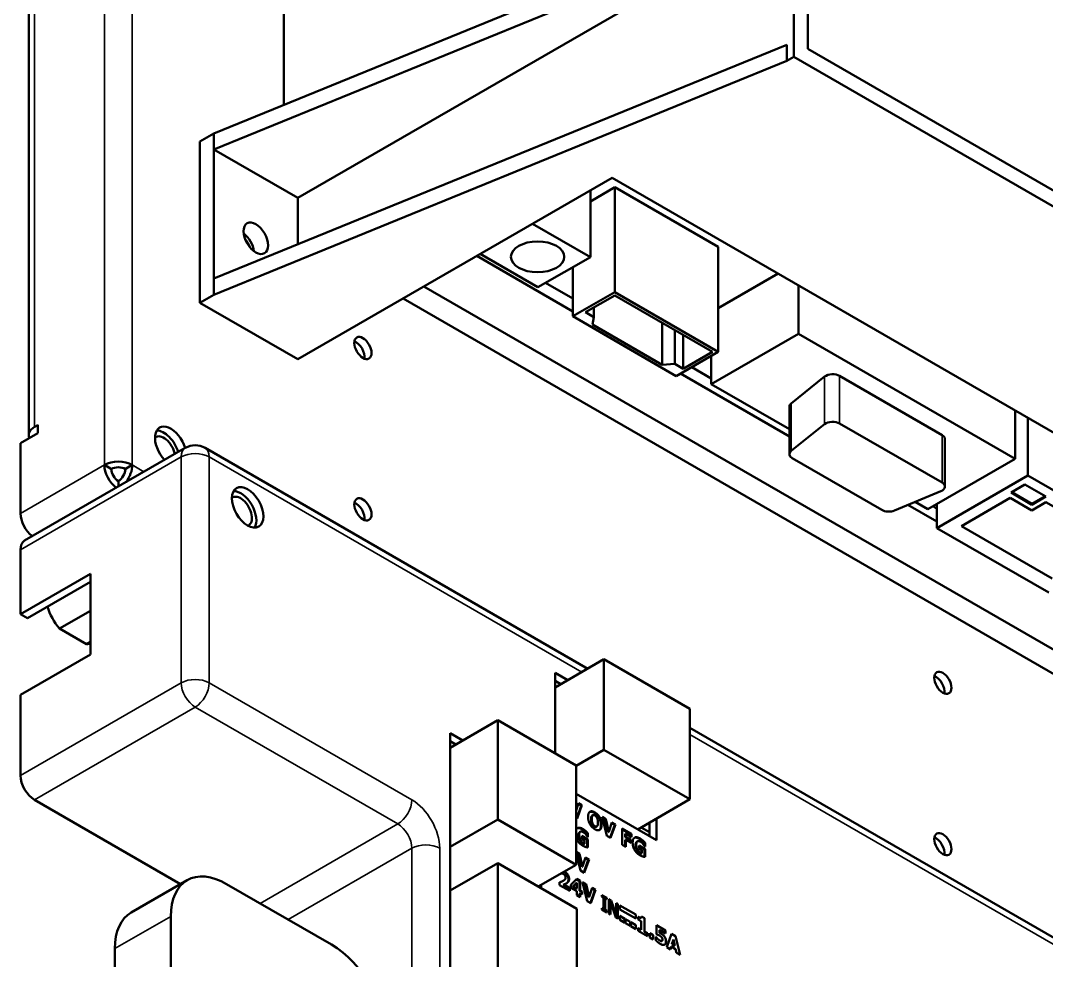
# Model space of a CAD drawing. Header units: millimetres. Extents: x 4735 to 8066, y 756 to 2595.
# Drawn here: x 6547.2 to 6651.1, y 2239.4 to 2334.5 of the extents above; entities that cross this region are included whole.
import ezdxf

# ---------------------------------------------------------------- set-up
doc = ezdxf.new("R2010")
doc.units = ezdxf.units.MM
doc.header["$LTSCALE"] = 1.8
doc.layers.add('외형선(ISO)', color=7, linetype='Continuous', lineweight=50)
doc.layers.add('좁은 외형선(ISO)', color=7, linetype='Continuous', lineweight=35)

msp = doc.modelspace()

# ---------------------------------------------------------------- linework, layer by layer
at = {"layer": '외형선(ISO)'}
for p, q in [((6625.503, 2330.831), (6625.503, 2479.025)), ((6626.917, 2476.576), (6626.917, 2331.648)), ((6573.884, 2325.962), (6573.884, 2432.893)), ((6548.076, 2413.428), (6548.076, 2292.546)), ((6566.813, 2323.075), (6624.796, 2346.753)), ((6566.813, 2321.442), (6624.796, 2345.12)), ((6624.796, 2345.12), (6575.298, 2316.543)), ((6624.796, 2332.056), (6566.813, 2308.378)), ((6624.796, 2332.056), (6624.796, 2330.423)), ((6624.796, 2330.423), (6625.503, 2330.831)), ((6747.832, 2260.204), (6625.503, 2330.831)), ((6626.917, 2331.648), (6746.875, 2262.39)), ((6624.796, 2330.423), (6566.813, 2306.745)), ((6565.399, 2322.258), (6566.813, 2323.075)), ((6566.813, 2323.075), (6566.813, 2321.442)), ((6565.399, 2305.928), (6565.399, 2322.258)), ((6575.298, 2316.543), (6566.813, 2321.442)), ((6566.813, 2321.442), (6566.813, 2308.378)), ((6575.298, 2300.213), (6607.118, 2318.584)), ((6728.034, 2248.773), (6607.118, 2318.584)), ((6604.912, 2316.198), (6607.387, 2317.627)), ((6604.912, 2310.564), (6604.912, 2317.31)), ((6607.387, 2317.627), (6617.852, 2311.585)), ((6607.387, 2307.013), (6607.387, 2317.627)), ((6575.298, 2316.543), (6575.298, 2311.843)), ((6604.912, 2310.564), (6599.07, 2313.937)), ((6617.852, 2300.97), (6617.852, 2311.585)), ((6593.413, 2310.671), (6603.144, 2305.053)), ((6593.767, 2310.875), (6599.609, 2307.502)), ((6599.609, 2307.502), (6604.912, 2310.564)), ((6603.144, 2304.563), (6603.144, 2309.544)), ((6566.813, 2308.378), (6566.813, 2306.745)), ((6600.387, 2307.951), (6603.144, 2306.359)), ((6617.852, 2305.38), (6623.921, 2308.883)), ((6588.074, 2307.589), (6703.518, 2240.938)), ((6607.387, 2307.013), (6603.144, 2304.563)), ((6617.852, 2300.97), (6607.387, 2307.013)), ((6625.984, 2302.808), (6625.984, 2307.692)), ((6566.813, 2306.745), (6565.399, 2305.928)), ((6575.298, 2300.213), (6565.399, 2305.928)), ((6701.397, 2239.713), (6585.953, 2306.364)), ((6604.417, 2304.971), (6607.387, 2306.686)), ((6607.387, 2306.686), (6617.286, 2300.97)), ((6605.266, 2304.481), (6604.417, 2304.971)), ((6605.266, 2304.481), (6605.266, 2305.461)), ((6603.144, 2304.563), (6613.609, 2298.521)), ((6605.124, 2303.747), (6605.266, 2304.481)), ((6612.195, 2299.664), (6612.195, 2303.91)), ((6612.195, 2299.664), (6605.124, 2303.747)), ((6613.468, 2299.746), (6613.468, 2303.175)), ((6625.984, 2302.808), (6617.145, 2297.704)), ((6647.904, 2290.152), (6625.984, 2302.808)), ((6614.317, 2299.256), (6614.317, 2302.685)), ((6613.609, 2298.521), (6617.852, 2300.97)), ((6617.286, 2300.97), (6614.317, 2299.256)), ((6613.468, 2299.746), (6612.195, 2299.664)), ((6614.317, 2299.256), (6613.468, 2299.746)), ((6617.145, 2297.704), (6617.145, 2300.562)), ((6614.034, 2298.766), (6625.055, 2292.403)), ((6615.165, 2299.419), (6617.145, 2298.276)), ((6617.145, 2297.704), (6625.055, 2293.138)), ((6625.244, 2295.756), (6628.62, 2298.46)), ((6630.138, 2298.531), (6640.497, 2292.551)), ((6625.055, 2295.418), (6625.055, 2290.601)), ((6647.904, 2290.152), (6647.904, 2295.036)), ((6548.662, 2293.362), (6549.015, 2293.567)), ((6549.015, 2293.567), (6549.015, 2292.75)), ((6628.62, 2293.643), (6625.244, 2290.938)), ((6640.497, 2287.733), (6630.138, 2293.714)), ((6649.177, 2288.437), (6649.177, 2294.301)), ((6549.015, 2292.75), (6547.248, 2291.729)), ((6547.248, 2284.62), (6547.248, 2291.729)), ((6640.79, 2292.142), (6640.79, 2287.325)), ((6547.662, 2281.861), (6563.925, 2291.251)), ((6565.925, 2291.251), (6604.642, 2268.898)), ((6555.733, 2289.519), (6556.44, 2289.111)), ((6557.854, 2289.111), (6558.561, 2289.519)), ((6625.348, 2290.192), (6634.398, 2284.967)), ((6639.065, 2285.049), (6647.904, 2290.152)), ((6649.177, 2288.437), (6639.985, 2283.13)), ((6660.491, 2281.905), (6649.177, 2288.437)), ((6557.147, 2287.886), (6557.147, 2287.338)), ((6647.48, 2286.723), (6648.894, 2287.539)), ((6648.894, 2287.539), (6651.015, 2286.314)), ((6635.69, 2284.907), (6640.374, 2286.857)), ((6642.459, 2283.334), (6647.409, 2286.192)), ((6647.409, 2286.192), (6649.601, 2284.926)), ((6649.601, 2285.498), (6647.48, 2286.723)), ((6649.601, 2285.579), (6647.551, 2286.763)), ((6650.945, 2286.355), (6649.601, 2285.579)), ((6651.015, 2286.314), (6649.601, 2285.498)), ((6637.054, 2285.475), (6639.985, 2283.783)), ((6637.794, 2285.783), (6639.065, 2285.049)), ((6639.56, 2285.335), (6639.985, 2285.09)), ((6639.985, 2283.13), (6639.985, 2285.579)), ((6649.601, 2284.926), (6651.015, 2285.743)), ((6649.601, 2285.498), (6649.601, 2285.579)), ((6651.015, 2285.743), (6652.005, 2285.171)), ((6639.985, 2283.13), (6651.298, 2276.598)), ((6651.652, 2278.027), (6642.459, 2283.334)), ((6547.248, 2274.414), (6547.248, 2280.946)), ((6547.248, 2274.414), (6554.319, 2278.496)), ((6554.319, 2278.496), (6554.319, 2270.331)), ((6554.319, 2277.68), (6547.955, 2274.006)), ((6551.182, 2272.959), (6554.319, 2274.77)), ((6547.955, 2274.006), (6547.248, 2274.414)), ((6553.92, 2271.378), (6551.182, 2272.959)), ((6554.319, 2271.608), (6553.92, 2271.378)), ((6554.319, 2270.331), (6547.248, 2266.249)), ((6601.341, 2266.992), (6606.291, 2269.85)), ((6606.291, 2260.705), (6606.291, 2269.85)), ((6606.291, 2269.85), (6614.988, 2264.828)), ((6601.341, 2260.329), (6601.341, 2268.494)), ((6601.341, 2268.494), (6602.642, 2267.743)), ((6601.935, 2267.335), (6601.341, 2267.678)), ((6547.248, 2258.084), (6547.248, 2266.249)), ((6614.988, 2264.828), (6614.988, 2255.683)), ((6590.735, 2260.901), (6595.543, 2263.677)), ((6595.543, 2253.634), (6595.543, 2263.677)), ((6595.543, 2263.677), (6603.463, 2259.105)), ((6590.735, 2219.913), (6590.735, 2262.371)), ((6590.735, 2262.371), (6592.007, 2261.636)), ((6614.988, 2262.925), (6781.593, 2166.735)), ((6591.3, 2261.227), (6590.735, 2261.554)), ((6603.463, 2259.072), (6606.291, 2260.705)), ((6614.988, 2255.683), (6606.291, 2260.705)), ((6603.463, 2259.105), (6603.463, 2249.062)), ((6611.594, 2251.552), (6603.463, 2256.247)), ((6563.431, 2247.108), (6548.662, 2255.634)), ((6603.463, 2254.554), (6603.704, 2255.285)), ((6603.53, 2253.752), (6603.992, 2255.037)), ((6604.063, 2255.078), (6603.577, 2253.725)), ((6603.992, 2255.037), (6603.681, 2255.216)), ((6603.704, 2255.285), (6604.063, 2255.078)), ((6604.063, 2255.078), (6603.992, 2255.037)), ((6609.713, 2252.638), (6614.988, 2255.683)), ((6605.146, 2254.056), (6605.075, 2254.015)), ((6605.171, 2254.073), (6605.1, 2254.033)), ((6590.735, 2250.858), (6595.543, 2253.634)), ((6603.463, 2249.062), (6595.543, 2253.634)), ((6603.577, 2253.725), (6603.463, 2253.791)), ((6605.56, 2252.944), (6605.489, 2252.903)), ((6606.586, 2251.988), (6606.1, 2253.901)), ((6606.1, 2253.901), (6606.468, 2253.689)), ((6606.397, 2253.648), (6606.124, 2253.806)), ((6606.468, 2253.689), (6606.397, 2253.648)), ((6606.706, 2252.363), (6606.397, 2253.648)), ((6606.468, 2253.689), (6606.776, 2252.403)), ((6606.776, 2252.403), (6607.084, 2253.334)), ((6606.91, 2251.801), (6607.372, 2253.086)), ((6607.442, 2253.127), (6606.956, 2251.774)), ((6607.372, 2253.086), (6607.061, 2253.265)), ((6607.084, 2253.334), (6607.442, 2253.127)), ((6607.442, 2253.127), (6607.372, 2253.086)), ((6610.887, 2251.96), (6610.887, 2253.316)), ((6611.594, 2253.724), (6611.594, 2251.552)), ((6603.894, 2252.394), (6603.823, 2252.353)), ((6604.051, 2251.668), (6604.051, 2251.973)), ((6604.051, 2251.973), (6604.668, 2251.617)), ((6604.598, 2251.576), (6604.051, 2251.892)), ((6604.663, 2252.243), (6604.592, 2252.203)), ((6604.592, 2251.935), (6604.592, 2252.203)), ((6604.663, 2251.86), (6604.63, 2251.878)), ((6604.663, 2252.243), (6604.663, 2251.86)), ((6606.956, 2251.774), (6606.586, 2251.988)), ((6606.776, 2252.403), (6606.706, 2252.363)), ((6608.144, 2251.089), (6608.144, 2252.722)), ((6608.144, 2252.722), (6609.09, 2252.175)), ((6609.02, 2252.134), (6608.144, 2252.64)), ((6608.497, 2252.207), (6608.426, 2252.166)), ((6608.426, 2251.858), (6608.426, 2252.166)), ((6608.497, 2251.898), (6608.426, 2251.858)), ((6609.09, 2251.864), (6608.497, 2252.207)), ((6608.497, 2252.207), (6608.497, 2251.898)), ((6608.497, 2251.898), (6609.043, 2251.583)), ((6609.09, 2252.175), (6609.02, 2252.134)), ((6609.02, 2251.905), (6609.02, 2252.134)), ((6609.09, 2252.175), (6609.09, 2251.864)), ((6610.067, 2252.842), (6610.887, 2252.368)), ((6604.324, 2251.51), (6604.051, 2251.668)), ((6604.324, 2251.188), (6604.254, 2251.147)), ((6604.324, 2251.188), (6604.324, 2251.51)), ((6604.668, 2251.617), (6604.598, 2251.576)), ((6604.598, 2250.823), (6604.598, 2251.576)), ((6604.668, 2251.617), (6604.668, 2250.812)), ((6608.497, 2250.885), (6608.144, 2251.089)), ((6608.973, 2251.542), (6608.426, 2251.858)), ((6608.497, 2251.588), (6608.426, 2251.547)), ((6608.426, 2250.926), (6608.426, 2251.547)), ((6609.043, 2251.272), (6608.497, 2251.588)), ((6608.497, 2251.588), (6608.497, 2250.885)), ((6609.043, 2251.583), (6608.973, 2251.542)), ((6608.973, 2251.313), (6608.973, 2251.542)), ((6609.043, 2251.583), (6609.043, 2251.272)), ((6609.679, 2251.429), (6609.609, 2251.388)), ((6609.836, 2250.703), (6609.836, 2251.009)), ((6609.836, 2251.009), (6610.454, 2250.652)), ((6610.383, 2250.611), (6609.836, 2250.927)), ((6610.448, 2251.279), (6610.378, 2251.238)), ((6610.378, 2250.97), (6610.378, 2251.238)), ((6610.448, 2250.895), (6610.416, 2250.913)), ((6610.448, 2251.279), (6610.448, 2250.895)), ((6603.463, 2250.36), (6603.803, 2250.163)), ((6603.732, 2250.123), (6603.463, 2250.278)), ((6603.921, 2248.462), (6603.463, 2250.268)), ((6603.803, 2250.163), (6603.732, 2250.123)), ((6604.041, 2248.837), (6603.732, 2250.123)), ((6603.803, 2250.163), (6604.111, 2248.878)), ((6604.111, 2248.878), (6604.418, 2249.808)), ((6604.418, 2249.808), (6604.777, 2249.601)), ((6610.11, 2250.545), (6609.836, 2250.703)), ((6610.11, 2250.223), (6610.039, 2250.182)), ((6610.11, 2250.223), (6610.11, 2250.545)), ((6610.454, 2250.652), (6610.383, 2250.611)), ((6610.383, 2249.858), (6610.383, 2250.611)), ((6610.454, 2250.652), (6610.454, 2249.847)), ((6590.735, 2246.449), (6595.543, 2249.225)), ((6595.543, 2249.225), (6603.533, 2244.612)), ((6595.543, 2222.852), (6595.543, 2249.225)), ((6599.644, 2246.857), (6603.463, 2249.062)), ((6604.111, 2248.878), (6604.041, 2248.837)), ((6604.245, 2248.275), (6604.706, 2249.56)), ((6604.777, 2249.601), (6604.291, 2248.249)), ((6604.706, 2249.56), (6604.396, 2249.74)), ((6604.777, 2249.601), (6604.706, 2249.56)), ((6604.291, 2248.249), (6603.921, 2248.462)), ((6558.45, 2244.232), (6564.107, 2247.498)), ((6568.107, 2247.102), (6578.714, 2240.978)), ((6599.927, 2247.02), (6599.927, 2246.694)), ((6601.785, 2247.007), (6601.785, 2247.273)), ((6602.824, 2246.407), (6601.785, 2247.007)), ((6602.163, 2247.435), (6602.092, 2247.394)), ((6602.225, 2247.061), (6602.154, 2247.02)), ((6602.754, 2246.674), (6602.154, 2247.02)), ((6602.225, 2247.061), (6602.824, 2246.715)), ((6602.824, 2246.715), (6602.754, 2246.674)), ((6602.824, 2246.715), (6602.824, 2246.407)), ((6602.923, 2247.035), (6603.535, 2247.63)), ((6602.923, 2246.731), (6602.923, 2247.035)), ((6603.546, 2246.371), (6602.923, 2246.731)), ((6603.476, 2247.18), (6603.117, 2246.831)), ((6603.188, 2246.872), (6603.117, 2246.831)), ((6603.117, 2246.831), (6603.476, 2246.624)), ((6603.546, 2247.221), (6603.188, 2246.872)), ((6603.188, 2246.872), (6603.546, 2246.665)), ((6603.546, 2247.221), (6603.476, 2247.18)), ((6603.818, 2247.384), (6603.482, 2247.578)), ((6603.535, 2247.63), (6603.889, 2247.425)), ((6603.546, 2246.665), (6603.546, 2247.221)), ((6603.889, 2247.425), (6603.818, 2247.384)), ((6603.818, 2246.426), (6603.818, 2247.384)), ((6603.889, 2247.425), (6603.889, 2246.467)), ((6604.59, 2245.387), (6604.104, 2247.301)), ((6604.104, 2247.301), (6604.472, 2247.088)), ((6604.402, 2247.047), (6604.129, 2247.205)), ((6604.472, 2247.088), (6604.402, 2247.047)), ((6604.71, 2245.762), (6604.402, 2247.047)), ((6604.472, 2247.088), (6604.781, 2245.803)), ((6604.781, 2245.803), (6605.088, 2246.733)), ((6605.088, 2246.733), (6605.446, 2246.526)), ((6602.754, 2246.448), (6602.754, 2246.674)), ((6603.546, 2246.665), (6603.476, 2246.624)), ((6603.546, 2245.986), (6603.546, 2246.371)), ((6603.889, 2245.788), (6603.546, 2245.986)), ((6603.889, 2246.467), (6603.818, 2246.426)), ((6604.01, 2246.316), (6603.818, 2246.426)), ((6603.889, 2246.173), (6603.818, 2246.132)), ((6603.818, 2245.829), (6603.818, 2246.132)), ((6603.889, 2246.467), (6604.08, 2246.357)), ((6604.08, 2246.063), (6603.889, 2246.173)), ((6603.889, 2246.173), (6603.889, 2245.788)), ((6604.08, 2246.357), (6604.01, 2246.316)), ((6604.01, 2246.104), (6604.01, 2246.316)), ((6604.08, 2246.357), (6604.08, 2246.063)), ((6604.781, 2245.803), (6604.71, 2245.762)), ((6604.914, 2245.2), (6605.376, 2246.485)), ((6605.446, 2246.526), (6604.96, 2245.173)), ((6605.376, 2246.485), (6605.065, 2246.664)), ((6605.446, 2246.526), (6605.376, 2246.485)), ((6606.081, 2245.846), (6606.081, 2245.996)), ((6606.081, 2245.996), (6606.574, 2245.712)), ((6606.503, 2245.671), (6606.081, 2245.915)), ((6606.242, 2245.753), (6606.081, 2245.846)), ((6606.242, 2244.583), (6606.242, 2245.753)), ((6606.412, 2245.655), (6606.341, 2245.614)), ((6606.574, 2245.562), (6606.412, 2245.655)), ((6606.412, 2245.655), (6606.412, 2244.486)), ((6606.574, 2245.712), (6606.503, 2245.671)), ((6606.503, 2245.603), (6606.503, 2245.671)), ((6606.574, 2245.712), (6606.574, 2245.562)), ((6603.533, 2244.612), (6603.533, 2218.239)), ((6604.96, 2245.173), (6604.59, 2245.387)), ((6606.081, 2244.527), (6606.081, 2244.677)), ((6606.081, 2244.677), (6606.242, 2244.583)), ((6606.341, 2244.445), (6606.341, 2245.614)), ((6606.783, 2244.121), (6606.783, 2245.591)), ((6606.783, 2245.591), (6607.023, 2245.452)), ((6606.953, 2245.411), (6606.783, 2245.509)), ((6606.941, 2245.297), (6606.87, 2245.257)), ((6606.87, 2244.071), (6606.87, 2245.257)), ((6607.504, 2243.705), (6606.941, 2245.297)), ((6606.941, 2245.297), (6606.941, 2244.03)), ((6607.023, 2245.452), (6606.953, 2245.411)), ((6607.465, 2243.952), (6606.953, 2245.411)), ((6607.023, 2245.452), (6607.536, 2243.993)), ((6607.536, 2243.993), (6607.536, 2245.156)), ((6607.536, 2245.156), (6607.694, 2245.065)), ((6607.623, 2245.024), (6607.536, 2245.075)), ((6607.694, 2245.065), (6607.623, 2245.024)), ((6607.623, 2243.636), (6607.623, 2245.024)), ((6607.694, 2245.065), (6607.694, 2243.595)), ((6607.89, 2244.543), (6607.89, 2244.951)), ((6607.89, 2244.951), (6609.517, 2244.013)), ((6609.51, 2244.008), (6607.89, 2244.943)), ((6562.45, 2225.057), (6562.45, 2243.836)), ((6606.172, 2244.543), (6606.081, 2244.595)), ((6606.574, 2244.242), (6606.081, 2244.527)), ((6606.242, 2244.583), (6606.172, 2244.543)), ((6606.412, 2244.486), (6606.341, 2244.445)), ((6606.503, 2244.351), (6606.341, 2244.445)), ((6606.412, 2244.486), (6606.574, 2244.392)), ((6606.574, 2244.392), (6606.503, 2244.351)), ((6606.503, 2244.283), (6606.503, 2244.351)), ((6606.574, 2244.392), (6606.574, 2244.242)), ((6606.941, 2244.03), (6606.783, 2244.121)), ((6607.536, 2243.993), (6607.465, 2243.952)), ((6607.694, 2243.595), (6607.504, 2243.705)), ((6609.517, 2243.604), (6607.89, 2244.543)), ((6607.89, 2243.482), (6607.89, 2243.89)), ((6607.89, 2243.89), (6608.385, 2243.604)), ((6608.378, 2243.6), (6607.89, 2243.882)), ((6608.385, 2243.604), (6608.378, 2243.6)), ((6608.378, 2243.2), (6608.378, 2243.6)), ((6608.385, 2243.604), (6608.385, 2243.196)), ((6609.517, 2244.013), (6609.51, 2244.008)), ((6609.51, 2243.608), (6609.51, 2244.008)), ((6609.517, 2244.013), (6609.517, 2243.604)), ((6609.759, 2243.522), (6609.759, 2243.788)), ((6609.993, 2243.694), (6609.986, 2243.69)), ((6610.041, 2243.706), (6610.034, 2243.702)), ((6610.092, 2243.818), (6610.402, 2243.639)), ((6610.395, 2243.635), (6610.092, 2243.81)), ((6610.402, 2243.639), (6610.395, 2243.635)), ((6610.395, 2242.283), (6610.395, 2243.635)), ((6610.402, 2243.639), (6610.402, 2242.287)), ((6608.385, 2243.196), (6607.89, 2243.482)), ((6608.456, 2243.155), (6608.456, 2243.563)), ((6608.456, 2243.563), (6608.951, 2243.278)), ((6608.944, 2243.274), (6608.456, 2243.555)), ((6608.951, 2242.869), (6608.456, 2243.155)), ((6608.951, 2243.278), (6608.944, 2243.274)), ((6608.944, 2242.874), (6608.944, 2243.274)), ((6608.951, 2243.278), (6608.951, 2242.869)), ((6609.022, 2242.829), (6609.022, 2243.237)), ((6609.022, 2243.237), (6609.517, 2242.951)), ((6609.51, 2242.947), (6609.022, 2243.229)), ((6609.517, 2242.543), (6609.022, 2242.829)), ((6609.517, 2242.951), (6609.51, 2242.947)), ((6609.51, 2242.547), (6609.51, 2242.947)), ((6609.517, 2242.951), (6609.517, 2242.543)), ((6610.057, 2243.35), (6609.759, 2243.522)), ((6609.759, 2242.373), (6609.759, 2242.658)), ((6609.759, 2242.658), (6610.057, 2242.486)), ((6610.05, 2242.482), (6609.759, 2242.65)), ((6610.057, 2242.486), (6610.057, 2243.35)), ((6611.594, 2242.03), (6611.594, 2242.947)), ((6611.594, 2242.947), (6612.531, 2242.406)), ((6612.524, 2242.402), (6611.594, 2242.939)), ((6610.693, 2241.834), (6609.759, 2242.373)), ((6610.057, 2242.486), (6610.05, 2242.482)), ((6610.402, 2242.287), (6610.395, 2242.283)), ((6610.686, 2242.115), (6610.395, 2242.283)), ((6610.402, 2242.287), (6610.693, 2242.119)), ((6610.693, 2242.119), (6610.686, 2242.115)), ((6610.686, 2241.838), (6610.686, 2242.115)), ((6610.693, 2242.119), (6610.693, 2241.834)), ((6610.947, 2241.687), (6610.947, 2242.119)), ((6610.947, 2242.119), (6611.283, 2241.925)), ((6611.276, 2241.921), (6610.947, 2242.111)), ((6611.283, 2241.493), (6610.947, 2241.687)), ((6611.283, 2241.925), (6611.276, 2241.921)), ((6611.276, 2241.498), (6611.276, 2241.921)), ((6611.283, 2241.925), (6611.283, 2241.493)), ((6611.533, 2241.414), (6611.533, 2241.77)), ((6611.533, 2241.77), (6611.565, 2241.751)), ((6611.558, 2241.747), (6611.533, 2241.762)), ((6611.565, 2241.751), (6611.558, 2241.747)), ((6611.625, 2242.012), (6611.594, 2242.03)), ((6611.93, 2242.445), (6611.922, 2242.441)), ((6611.922, 2242.17), (6611.922, 2242.441)), ((6611.93, 2242.174), (6611.922, 2242.17)), ((6612.531, 2242.098), (6611.93, 2242.445)), ((6611.93, 2242.445), (6611.93, 2242.174)), ((6612.401, 2241.81), (6612.394, 2241.806)), ((6612.531, 2242.406), (6612.524, 2242.402)), ((6612.524, 2242.102), (6612.524, 2242.402)), ((6612.531, 2242.406), (6612.531, 2242.098)), ((6612.653, 2240.703), (6613.131, 2242.06)), ((6613.511, 2241.832), (6613.128, 2242.053)), ((6613.131, 2242.06), (6613.518, 2241.836)), ((6613.518, 2241.836), (6613.511, 2241.832)), ((6613.986, 2239.933), (6613.511, 2241.832)), ((6613.518, 2241.836), (6613.996, 2239.927)), ((6556.793, 2240.57), (6556.793, 2221.791)), ((6612.153, 2241.347), (6612.146, 2241.343)), ((6613.008, 2240.498), (6612.653, 2240.703)), ((6613.003, 2240.5), (6613.09, 2240.775)), ((6613.097, 2240.779), (6613.008, 2240.498)), ((6613.097, 2240.779), (6613.09, 2240.775)), ((6613.542, 2240.523), (6613.097, 2240.779)), ((6613.313, 2241.483), (6613.167, 2241.028)), ((6613.174, 2241.032), (6613.167, 2241.028)), ((6613.167, 2241.028), (6613.457, 2240.86)), ((6613.32, 2241.487), (6613.174, 2241.032)), ((6613.174, 2241.032), (6613.464, 2240.864)), ((6613.32, 2241.487), (6613.313, 2241.483)), ((6613.464, 2240.864), (6613.32, 2241.487)), ((6613.464, 2240.864), (6613.457, 2240.86)), ((6613.63, 2240.138), (6613.542, 2240.523)), ((6613.996, 2239.927), (6613.63, 2240.138))]:
    msp.add_line(p, q, dxfattribs=at)
msp.add_arc((6564.925, 2289.519), 2, 60, 120, dxfattribs=at)
for centre, major_axis in [((6571.056, 2312.46), (0.875, -1.516)), ((6599.573, 2310.585), (2.7, 0)), ((6581.896, 2301.358), (0.615, -1.065)), ((6570.228, 2285.232), (1.125, -1.949)), ((6581.896, 2285.028), (0.615, -1.065)), ((6640.586, 2267.474), (0.615, -1.065)), ((6640.586, 2251.144), (0.615, -1.065))]:
    msp.add_ellipse(centre, major_axis=major_axis, ratio=0.5773503, dxfattribs=at)
for centre, major_axis, start_param, end_param in [((6569.642, 2311.644), (-0.875, 1.516), 4.0825494, 5.3422285), ((6569.642, 2311.644), (0.615, -1.065), 1.1870203, 1.9545723), ((6581.189, 2300.95), (-0.615, 1.065), 3.7543402, 5.6704377), ((6629.431, 2298.123), (1, 0), 0.7853982, 2.5171282), ((6626.055, 2295.418), (-1, 0), 5.6587209, 6.2831853), ((6562.45, 2291.356), (-1.125, 1.949), 4.3353276, 8.231043), ((6629.431, 2293.305), (-1, 0), 3.9269908, 5.6587209), ((6550.076, 2292.546), (-2, 0), 5.4977871, 6.5449847), ((6561.743, 2290.948), (-0.811, 1.404), 4.1759722, 6.3781744), ((6561.743, 2290.948), (-1.125, 1.949), 4.3353276, 5.963498), ((6639.79, 2292.142), (1, 0), 0, 0.7853982), ((6626.055, 2290.601), (-1, 0), 5.6587209, 7.0685835), ((6557.147, 2288.703), (-2, 0), 3.9269908, 5.4977871), ((6557.147, 2288.703), (1, -1.732), 3.9269908, 5.3446748), ((6557.147, 2288.703), (-1, 0), 3.9269908, 5.4977871), ((6557.147, 2288.703), (1, 1.732), 4.5082236, 5.4977871), ((6557.147, 2288.703), (0.5, -0.866), 3.9269908, 5.4977871), ((6557.147, 2288.703), (-0.5, -0.866), 0.7853982, 2.3561945), ((6639.79, 2287.325), (1, 0), 5.3368534, 7.0685835), ((6569.521, 2284.824), (-0.811, 1.404), 3.0466036, 6.3781744), ((6569.521, 2284.824), (1.125, -1.949), 0.3196873, 2.8219054), ((6581.189, 2284.62), (-0.615, 1.065), 3.7543402, 5.6704377), ((6548.662, 2283.804), (1, -1.732), 3.9269908, 5.3446748), ((6635.105, 2285.376), (1, 0), 3.9269908, 5.3368534), ((6548.662, 2280.129), (-1, 1.732), 0, 0.7853982), ((6552.551, 2275.026), (-2, 3.464), 1.2094292, 1.850834), ((6552.551, 2275.026), (2, -3.464), 6.0031477, 6.1729187), ((6639.879, 2267.065), (-0.615, 1.065), 3.7543402, 5.6704377), ((6548.662, 2257.267), (1, -1.732), 3.9269908, 5.4977871), ((6639.879, 2250.735), (-0.615, 1.065), 3.7543402, 5.6704377), ((6568.107, 2240.57), (-4, 6.928), 5.4977871, 7.0685835), ((6562.45, 2237.304), (-4, 6.928), 0, 0.7853982), ((6578.714, 2234.446), (4, -6.928), 0.7853982, 2.3561945)]:
    msp.add_ellipse(centre, major_axis=major_axis, ratio=0.5773503, start_param=start_param, end_param=end_param, dxfattribs=at)
for points in [[(6604.681, 2253.904), (6604.681, 2254.297), (6605.046, 2254.544), (6605.366, 2254.36)], [(6605.295, 2254.319), (6605.02, 2254.478), (6604.847, 2254.409)], [(6605.075, 2254.015), (6605.031, 2253.976), (6604.977, 2253.797), (6604.977, 2253.651)], [(6605.146, 2254.056), (6605.102, 2254.017), (6605.048, 2253.838), (6605.048, 2253.692)], [(6605.1, 2254.033), (6605.088, 2254.025), (6605.075, 2254.015)], [(6605.367, 2254.051), (6605.301, 2254.089), (6605.195, 2254.096), (6605.146, 2254.056)], [(6605.98, 2253.072), (6605.98, 2253.468), (6605.613, 2254.135), (6605.295, 2254.319)], [(6605.366, 2254.36), (6605.684, 2254.176), (6606.051, 2253.509), (6606.051, 2253.113)], [(6605.588, 2253.797), (6605.543, 2253.891), (6605.429, 2254.015), (6605.367, 2254.051)], [(6605.366, 2252.658), (6605.046, 2252.843), (6604.681, 2253.512), (6604.681, 2253.904)], [(6604.977, 2253.651), (6604.977, 2253.501), (6605.029, 2253.272), (6605.074, 2253.179)], [(6605.048, 2253.692), (6605.048, 2253.541), (6605.1, 2253.313), (6605.144, 2253.22)], [(6605.074, 2253.179), (6605.118, 2253.086), (6605.234, 2252.961), (6605.296, 2252.925)], [(6605.144, 2253.22), (6605.189, 2253.127), (6605.305, 2253.001), (6605.367, 2252.966)], [(6606.051, 2253.113), (6606.051, 2252.716), (6605.684, 2252.474), (6605.366, 2252.658)], [(6605.367, 2252.966), (6605.43, 2252.929), (6605.547, 2252.924), (6605.589, 2252.966)], [(6605.684, 2253.325), (6605.684, 2253.472), (6605.633, 2253.707), (6605.588, 2253.797)], [(6605.589, 2252.966), (6605.635, 2253.011), (6605.684, 2253.172), (6605.684, 2253.325)], [(6605.816, 2252.568), (6605.98, 2252.697), (6605.98, 2253.072)], [(6604.074, 2252.646), (6603.763, 2252.825), (6603.572, 2252.747)], [(6603.701, 2252.021), (6603.701, 2252.154), (6603.767, 2252.319), (6603.823, 2252.353)], [(6604.164, 2251.195), (6603.95, 2251.319), (6603.701, 2251.735), (6603.701, 2252.021)], [(6603.894, 2252.394), (6603.837, 2252.36), (6603.772, 2252.195), (6603.772, 2252.061)], [(6603.772, 2252.061), (6603.772, 2251.776), (6604.021, 2251.359), (6604.235, 2251.236)], [(6604.193, 2252.355), (6604.102, 2252.407), (6603.952, 2252.427), (6603.894, 2252.394)], [(6604.592, 2252.203), (6604.474, 2252.337), (6604.251, 2252.543), (6604.074, 2252.646)], [(6604.145, 2252.687), (6604.322, 2252.584), (6604.544, 2252.378), (6604.663, 2252.243)], [(6604.463, 2252.112), (6604.41, 2252.179), (6604.271, 2252.31), (6604.193, 2252.355)], [(6604.63, 2251.878), (6604.605, 2251.915), (6604.509, 2252.057), (6604.463, 2252.112)], [(6604.668, 2250.812), (6604.575, 2250.822), (6604.279, 2250.91), (6604.134, 2250.993)], [(6604.254, 2251.147), (6604.234, 2251.157), (6604.184, 2251.184), (6604.164, 2251.195)], [(6604.235, 2251.236), (6604.255, 2251.224), (6604.305, 2251.198), (6604.324, 2251.188)], [(6609.191, 2251.302), (6609.191, 2251.685), (6609.586, 2251.92), (6609.93, 2251.722)], [(6609.92, 2250.029), (6609.586, 2250.221), (6609.191, 2250.894), (6609.191, 2251.302)], [(6609.86, 2251.681), (6609.549, 2251.86), (6609.358, 2251.782)], [(6609.487, 2251.056), (6609.487, 2251.189), (6609.552, 2251.354), (6609.609, 2251.388)], [(6609.95, 2250.23), (6609.736, 2250.354), (6609.487, 2250.77), (6609.487, 2251.056)], [(6609.679, 2251.429), (6609.623, 2251.395), (6609.558, 2251.23), (6609.558, 2251.097)], [(6609.558, 2251.097), (6609.558, 2250.811), (6609.806, 2250.395), (6610.021, 2250.271)], [(6609.978, 2251.39), (6609.888, 2251.442), (6609.738, 2251.462), (6609.679, 2251.429)], [(6610.378, 2251.238), (6610.26, 2251.372), (6610.037, 2251.578), (6609.86, 2251.681)], [(6609.93, 2251.722), (6610.108, 2251.619), (6610.33, 2251.413), (6610.448, 2251.279)], [(6610.249, 2251.148), (6610.196, 2251.214), (6610.056, 2251.345), (6609.978, 2251.39)], [(6610.416, 2250.913), (6610.391, 2250.95), (6610.295, 2251.092), (6610.249, 2251.148)], [(6610.454, 2249.847), (6610.361, 2249.857), (6610.064, 2249.945), (6609.92, 2250.029)], [(6610.039, 2250.182), (6610.02, 2250.192), (6609.97, 2250.219), (6609.95, 2250.23)], [(6610.021, 2250.271), (6610.04, 2250.26), (6610.091, 2250.233), (6610.11, 2250.223)], [(6601.981, 2248.192), (6601.969, 2248.193), (6601.957, 2248.193)], [(6602.18, 2248.131), (6602.126, 2248.162), (6602.03, 2248.187), (6601.981, 2248.192)], [(6602.404, 2247.767), (6602.404, 2247.88), (6602.286, 2248.07), (6602.18, 2248.131)], [(6602.207, 2247.462), (6602.311, 2247.528), (6602.404, 2247.666), (6602.404, 2247.767)], [(6601.785, 2247.273), (6601.917, 2247.319), (6602.127, 2247.411), (6602.207, 2247.462)], [(6602.508, 2247.18), (6602.422, 2247.131), (6602.26, 2247.072), (6602.225, 2247.061)], [(6602.762, 2247.614), (6602.762, 2247.469), (6602.644, 2247.26), (6602.508, 2247.18)], [(6609.759, 2243.788), (6609.824, 2243.75), (6609.954, 2243.695), (6609.993, 2243.694)], [(6610.034, 2243.702), (6610.014, 2243.69), (6609.986, 2243.69)], [(6609.993, 2243.694), (6610.037, 2243.695), (6610.088, 2243.754), (6610.092, 2243.818)], [(6611.706, 2241.576), (6611.652, 2241.631), (6611.586, 2241.714), (6611.558, 2241.747)], [(6611.565, 2241.751), (6611.593, 2241.718), (6611.659, 2241.635), (6611.713, 2241.58)], [(6611.904, 2241.896), (6611.826, 2241.941), (6611.679, 2241.997), (6611.625, 2242.012)], [(6611.924, 2241.397), (6611.861, 2241.434), (6611.756, 2241.524), (6611.706, 2241.576)], [(6611.713, 2241.58), (6611.763, 2241.528), (6611.868, 2241.438), (6611.931, 2241.401)], [(6612.139, 2241.702), (6612.091, 2241.767), (6611.954, 2241.867), (6611.904, 2241.896)], [(6612.052, 2242.1), (6612.03, 2242.113), (6611.951, 2242.156), (6611.922, 2242.17)], [(6611.93, 2242.174), (6611.958, 2242.16), (6612.037, 2242.117), (6612.059, 2242.104)], [(6612.394, 2241.806), (6612.326, 2241.894), (6612.154, 2242.041), (6612.052, 2242.1)], [(6612.059, 2242.104), (6612.161, 2242.045), (6612.333, 2241.898), (6612.401, 2241.81)], [(6612.214, 2241.493), (6612.214, 2241.552), (6612.173, 2241.658), (6612.139, 2241.702)], [(6612.563, 2241.299), (6612.563, 2241.445), (6612.474, 2241.699), (6612.394, 2241.806)], [(6612.401, 2241.81), (6612.481, 2241.703), (6612.57, 2241.449), (6612.57, 2241.304)], [(6611.993, 2241.049), (6611.834, 2241.142), (6611.608, 2241.333), (6611.533, 2241.414)], [(6612.146, 2241.343), (6612.107, 2241.323), (6611.979, 2241.366), (6611.924, 2241.397)], [(6611.931, 2241.401), (6611.986, 2241.37), (6612.114, 2241.327), (6612.153, 2241.347)], [(6612.42, 2240.967), (6612.346, 2240.932), (6612.142, 2240.963), (6611.993, 2241.049)], [(6612.153, 2241.347), (6612.182, 2241.364), (6612.214, 2241.426), (6612.214, 2241.493)], [(6612.57, 2241.304), (6612.57, 2241.175), (6612.495, 2241.002), (6612.42, 2240.967)]]:
    msp.add_open_spline(points, degree=2, dxfattribs=at)
for points, knots in [([(6605.296, 2252.925), (6605.359, 2252.889), (6605.457, 2252.884), (6605.489, 2252.903)], [0, 0, 0, 1, 1.6790123, 1.6790123, 1.6790123]), ([(6603.463, 2252.602), (6603.512, 2252.713), (6603.801, 2252.885), (6604.145, 2252.687)], [0.5378614, 0.5378614, 0.5378614, 1, 2, 2, 2]), ([(6604.134, 2250.993), (6603.801, 2251.186), (6603.512, 2251.678), (6603.463, 2251.849)], [0, 0, 0, 1, 1.4621386, 1.4621386, 1.4621386]), ([(6602.692, 2247.573), (6602.692, 2247.807), (6602.442, 2248.202), (6602.215, 2248.341)], [0, 0, 0, 1, 1.9311869, 1.9311869, 1.9311869]), ([(6602.285, 2248.382), (6602.512, 2248.243), (6602.762, 2247.848), (6602.762, 2247.614)], [0.0688131, 0.0688131, 0.0688131, 1, 2, 2, 2]), ([(6602.092, 2247.394), (6602.029, 2247.358), (6601.875, 2247.291), (6601.785, 2247.257)], [0.2666667, 0.2666667, 0.2666667, 1, 1.7241286, 1.7241286, 1.7241286]), ([(6602.47, 2247.159), (6602.581, 2247.232), (6602.692, 2247.429), (6602.692, 2247.573)], [0.1235189, 0.1235189, 0.1235189, 1, 2, 2, 2]), ([(6609.986, 2243.69), (6609.947, 2243.691), (6609.821, 2243.745), (6609.759, 2243.78)], [0, 0, 0, 1, 1.9458643, 1.9458643, 1.9458643]), ([(6612.432, 2240.973), (6612.493, 2241.009), (6612.563, 2241.171), (6612.563, 2241.299)], [0.1341685, 0.1341685, 0.1341685, 1, 2, 2, 2])]:
    msp.add_open_spline(points, degree=2, knots=knots, dxfattribs=at)
at = {"layer": '좁은 외형선(ISO)'}
for p, q in [((6555.733, 2289.519), (6555.733, 2474.047)), ((6558.561, 2474.047), (6558.561, 2289.519)), ((6548.662, 2413.767), (6548.662, 2293.362)), ((6628.62, 2298.46), (6628.62, 2293.643)), ((6630.138, 2298.531), (6630.138, 2293.714)), ((6625.244, 2295.756), (6625.244, 2290.938)), ((6640.497, 2292.551), (6640.497, 2287.733)), ((6547.248, 2280.946), (6563.511, 2290.336)), ((6563.511, 2290.336), (6563.511, 2267.474)), ((6566.339, 2290.336), (6604.056, 2268.56)), ((6566.339, 2267.474), (6566.339, 2290.336)), ((6547.248, 2284.62), (6555.733, 2289.519)), ((6558.561, 2289.519), (6559.743, 2288.837)), ((6563.511, 2267.474), (6547.248, 2258.084)), ((6586.845, 2255.634), (6566.339, 2267.474)), ((6548.662, 2255.634), (6564.925, 2265.024)), ((6564.925, 2265.024), (6585.431, 2253.185)), ((6614.988, 2262.248), (6782.007, 2165.82)), ((6605.366, 2254.36), (6605.295, 2254.319)), ((6585.431, 2253.185), (6571.501, 2245.142)), ((6605.048, 2253.692), (6604.977, 2253.651)), ((6605.144, 2253.22), (6605.074, 2253.179)), ((6605.367, 2252.966), (6605.296, 2252.925)), ((6606.051, 2253.113), (6605.98, 2253.072)), ((6603.772, 2252.061), (6603.701, 2252.021)), ((6604.145, 2252.687), (6604.074, 2252.646)), ((6604.235, 2251.236), (6604.164, 2251.195)), ((6609.558, 2251.097), (6609.487, 2251.056)), ((6609.93, 2251.722), (6609.86, 2251.681)), ((6574.33, 2243.51), (6586.845, 2250.735)), ((6586.845, 2250.735), (6586.845, 2192.764)), ((6589.674, 2192.764), (6589.674, 2250.735)), ((6610.021, 2250.271), (6609.95, 2250.23)), ((6602.762, 2247.614), (6602.692, 2247.573)), ((6556.793, 2240.57), (6562.45, 2243.836)), ((6611.713, 2241.58), (6611.706, 2241.576)), ((6612.059, 2242.104), (6612.052, 2242.1)), ((6611.931, 2241.401), (6611.924, 2241.397)), ((6612.57, 2241.304), (6612.563, 2241.299))]:
    msp.add_line(p, q, dxfattribs=at)
for centre, major_axis, start_param, end_param in [((6564.925, 2289.519), (-1, 1.732), 0, 0.7853982), ((6564.925, 2289.519), (2, 0), 0.7853982, 2.3561945), ((6564.925, 2289.519), (1, 1.732), 5.4977871, 6.2831853), ((6564.925, 2266.657), (-2, 0), 3.9269908, 5.4977871), ((6564.925, 2266.657), (1, -1.732), 3.9269908, 5.4977871), ((6564.925, 2266.657), (1, 1.732), 3.9269908, 5.4977871), ((6585.431, 2254.818), (1, 1.732), 3.9269908, 5.4977871), ((6586.845, 2252.368), (-2, 3.464), 3.9269908, 5.4977871), ((6585.431, 2251.552), (1, -1.732), 0.7853982, 2.3561945), ((6588.26, 2249.919), (-2, 0), 3.9269908, 5.4977871)]:
    msp.add_ellipse(centre, major_axis=major_axis, ratio=0.5773503, start_param=start_param, end_param=end_param, dxfattribs=at)

doc.saveas('drawing.dxf')
